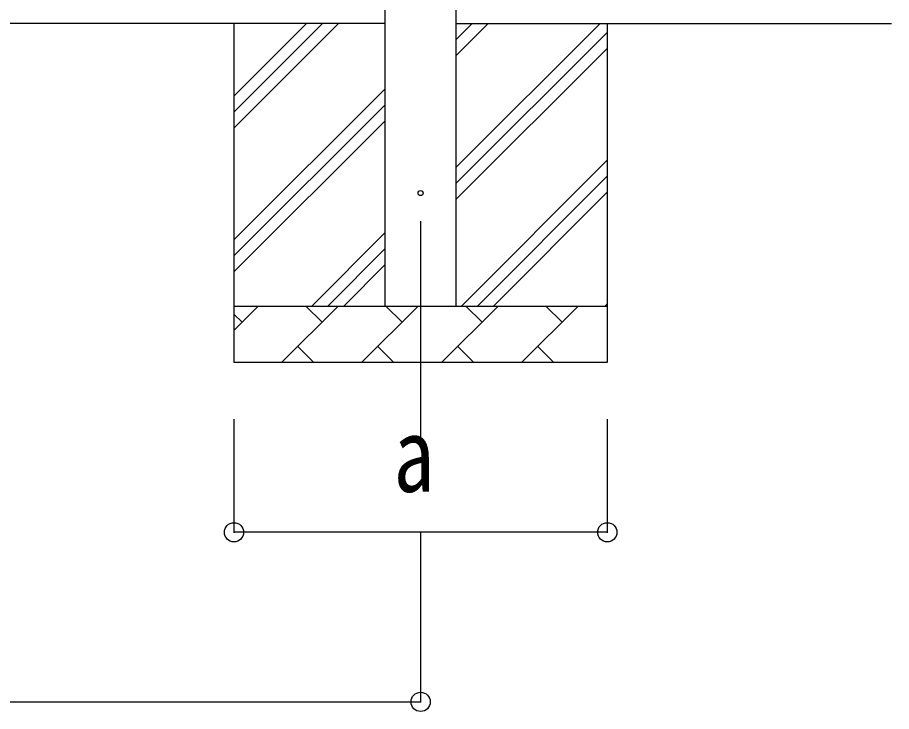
# Model space of a CAD drawing. Units: millimetres, scale not verified. Extents: x -16820 to 16820, y -11880 to 11880.
# Drawn here: x -6922 to -5377, y -2398 to -1171 of the extents above; entities that cross this region are included whole.
import ezdxf
from ezdxf.enums import TextEntityAlignment as Align

# ---------------------------------------------------------------- set-up
doc = ezdxf.new("R2010")
doc.units = ezdxf.units.MM
doc.header["$LTSCALE"] = 50
for name, color, linetype in [('0-3_YKK_12', 2, 'Continuous'), ('0-4_YKK_13', 4, 'Continuous'), ('0-5_YKK_A1', 4, 'Continuous'), ('0-6_YKK_D', 6, 'Continuous')]:
    doc.layers.add(name, color=color, linetype=linetype)
doc.styles.add('ＭＳ ゴシック', font='')
doc.styles.get('ＭＳ ゴシック').set_extended_font_data('MS Gothic')

msp = doc.modelspace()

# ---------------------------------------------------------------- linework, layer by layer
at = {"layer": '0-3_YKK_12'}
msp.add_line((-6209.42, -1531), (-6209.42, -1915.55), dxfattribs=at)
at = {"layer": '0-4_YKK_13'}
msp.add_circle((-6209.42, -1481), 4.5, dxfattribs=at)
at = {"layer": '0-5_YKK_A1'}
for p, q in [((-6271.92, -1681), (-6271.92, 1119)), ((-6146.92, 1119), (-6146.92, -1681)), ((-6271.92, -1181), (-9083.42, -1181)), ((-6539.42, -1181), (-6539.42, -1781)), ((-6539.42, -1366.05), (-6354.37, -1181)), ((-6539.42, -1337.77), (-6382.65, -1181)), ((-6539.42, -1309.48), (-6410.94, -1181)), ((-6146.92, -1181), (-5376.92, -1181)), ((-6146.92, -1436.1), (-5891.82, -1181)), ((-6146.92, -1238.11), (-6089.81, -1181)), ((-6146.92, -1209.82), (-6118.1, -1181)), ((-5879.42, -1181), (-5879.42, -1781)), ((-6146.92, -1464.38), (-5879.42, -1196.88)), ((-6146.92, -1492.67), (-5879.42, -1225.17)), ((-6539.42, -1564.04), (-6271.92, -1296.54)), ((-6539.42, -1592.32), (-6271.92, -1324.82)), ((-6539.42, -1620.61), (-6271.92, -1353.11)), ((-6137.26, -1681), (-5879.42, -1423.16)), ((-6108.98, -1681), (-5879.42, -1451.44)), ((-6080.69, -1681), (-5879.42, -1479.73)), ((-6401.82, -1681), (-6271.92, -1551.1)), ((-6373.54, -1681), (-6271.92, -1579.38)), ((-6345.25, -1681), (-6271.92, -1607.67)), ((-6539.42, -1681), (-5879.42, -1681)), ((-6539.42, -1723.89), (-6496.53, -1681)), ((-6455.11, -1781), (-6355.11, -1681)), ((-6383.66, -1709.55), (-6412.21, -1681)), ((-6313.68, -1781), (-6213.68, -1681)), ((-6242.24, -1709.55), (-6270.79, -1681)), ((-6172.26, -1781), (-6072.26, -1681)), ((-6100.82, -1709.55), (-6129.37, -1681)), ((-6030.84, -1781), (-5930.84, -1681)), ((-5959.4, -1709.55), (-5987.95, -1681)), ((-5882.71, -1681), (-5879.42, -1677.72)), ((-6525.08, -1709.55), (-6539.42, -1695.21)), ((-6426.55, -1752.45), (-6398, -1781)), ((-6285.13, -1752.45), (-6256.58, -1781)), ((-6143.71, -1752.45), (-6115.16, -1781)), ((-6002.29, -1752.45), (-5973.74, -1781)), ((-5879.42, -1781), (-6539.42, -1781))]:
    msp.add_line(p, q, dxfattribs=at)
at = {"layer": '0-6_YKK_D'}
for p, q in [((-6539.42, -1881), (-6539.42, -2082)), ((-5879.42, -1881), (-5879.42, -2082)), ((-5879.42, -2081), (-6539.42, -2081)), ((-6209.42, -2082), (-6209.42, -2382)), ((-9145.92, -2381), (-6209.42, -2381))]:
    msp.add_line(p, q, dxfattribs=at)
for centre in [(-6539.42, -2081), (-5879.42, -2081), (-6209.42, -2381)]:
    msp.add_circle(centre, 17, dxfattribs=at)

# ---------------------------------------------------------------- texts
at = {"layer": '0-6_YKK_D', "style": 'ＭＳ ゴシック', "width": 0.8}
msp.add_text('a', height=132, dxfattribs=at).set_placement((-6257.42, -2049), align=Align.BOTTOM_LEFT)

doc.saveas('drawing.dxf')
